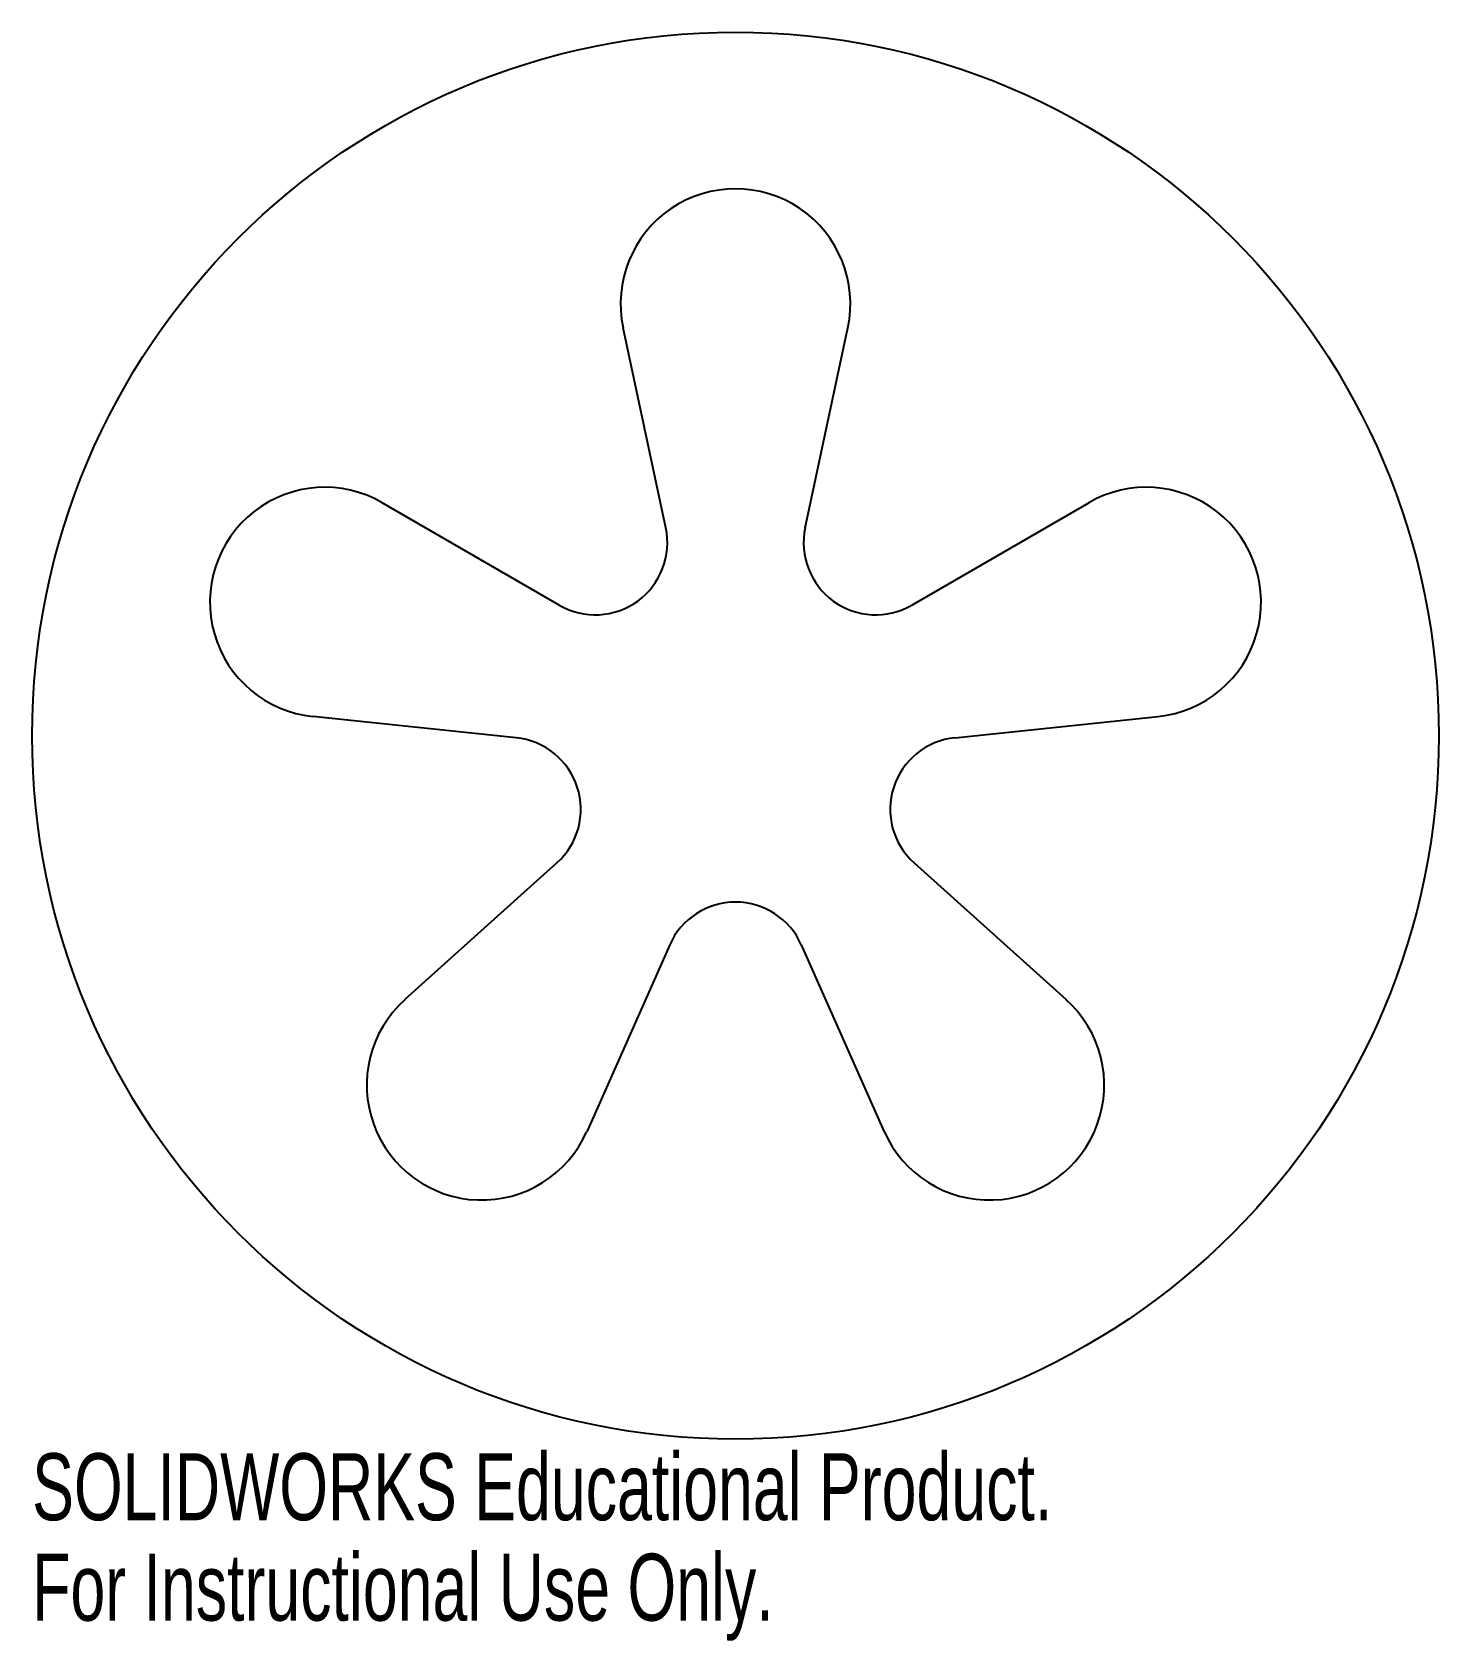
# Model space of a CAD drawing. Header units: inches. Extents: x -2 to 2, y -2.57 to 2.
import ezdxf

# ---------------------------------------------------------------- set-up
doc = ezdxf.new("R2010")
doc.units = ezdxf.units.IN
doc.header["$MEASUREMENT"] = 0
doc.styles.add('SLDTEXTSTYLE0', font='TXT', dxfattribs={"width": 0.7})

msp = doc.modelspace()

# ---------------------------------------------------------------- linework, layer by layer
at = {"color": 7, "linetype": 'Continuous', "lineweight": 25}
for p, q in [((-0.1981, 0.5912), (-0.3195, 1.1598)), ((0.1981, 0.5912), (0.3195, 1.1598)), ((-0.501, 0.3711), (-1.0043, 0.6623)), ((0.501, 0.3711), (1.0043, 0.6623)), ((-0.6235, -0.0057), (-1.2018, 0.0545)), ((0.6235, -0.0057), (1.2018, 0.0545)), ((-0.5078, -0.3618), (-0.9402, -0.7505)), ((0.5078, -0.3618), (0.9402, -0.7505)), ((-0.1872, -0.5947), (-0.4232, -1.1261)), ((0.1872, -0.5947), (0.4232, -1.1261))]:
    msp.add_line(p, q, dxfattribs=at)
msp.add_circle((0, 0), 2, dxfattribs=at)
for centre, radius, start, end in [((0, 1.228), 0.3267, 347.9507, 192.0493), ((-1.1679, 0.3795), 0.3267, 59.9507, 264.0493), ((1.1679, 0.3795), 0.3267, 275.9507, 120.0493), ((-0.3985, 0.5484), 0.2048, 239.9507, 12.0493), ((0.3985, 0.5484), 0.2048, 167.9507, 300.0493), ((-0.6447, -0.2095), 0.2048, 311.9507, 84.0493), ((0.6447, -0.2095), 0.2048, 95.9507, 228.0493), ((0, -0.6779), 0.2048, 23.9507, 156.0493), ((-0.7218, -0.9935), 0.3267, 131.9507, 336.0493), ((0.7218, -0.9935), 0.3267, 203.9507, 48.0493)]:
    msp.add_arc(centre, radius, start, end, dxfattribs=at)

# ---------------------------------------------------------------- texts
at = {"color": 7, "linetype": 'Continuous', "char_height": 0.1903, "attachment_point": 1, "style": 'SLDTEXTSTYLE0'}
for s, insert in [('SOLIDWORKS Educational Product.', (-2, -2.0401)), ('For Instructional Use Only.', (-2, -2.3256))]:
    msp.add_mtext(s, dxfattribs=dict(at, insert=insert))

doc.saveas('drawing.dxf')
